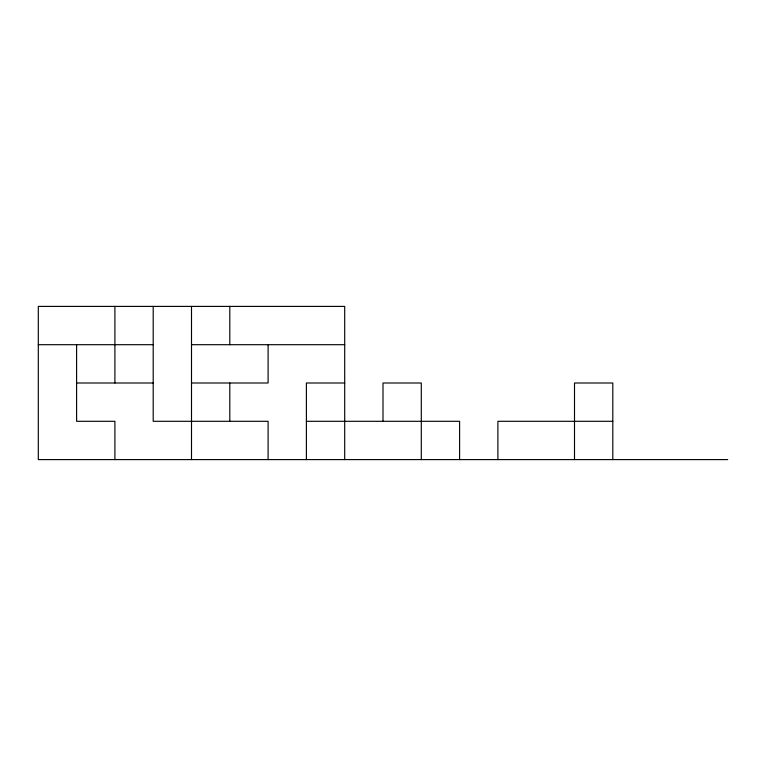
<?xml version="1.0" encoding="UTF-8"?>
<svg xmlns="http://www.w3.org/2000/svg" width="766" height="766" viewBox="0 0 766 766"><rect width="100%" height="100%" fill="white"/><g stroke="black" fill="none" stroke-linecap="round" stroke-linejoin="round"><path stroke-width="1.15" d="M38.3 344.7L153.2 344.7M191.5 344.7L344.7 344.7M76.6 383L153.2 383M191.5 383L268.1 383L268.1 344.7M344.7 383L306.4 383L306.4 459.6M306.4 421.3L459.6 421.3L459.6 459.6M612.8 421.3L497.9 421.3L497.9 459.6M727.7 459.6L38.3 459.6L38.3 306.4L344.7 306.4L344.7 459.6M612.8 459.6L612.8 383L574.5 383L574.5 459.6M421.3 459.6L421.3 383L383 383L383 421.3M268.1 459.6L268.1 421.3L153.2 421.3L153.2 306.4M229.8 306.4L229.8 344.7M229.8 383L229.8 421.3M191.5 306.4L191.5 459.6M114.9 306.4L114.9 383M114.9 459.6L114.9 421.3L76.6 421.3L76.6 344.7"/></g></svg>
